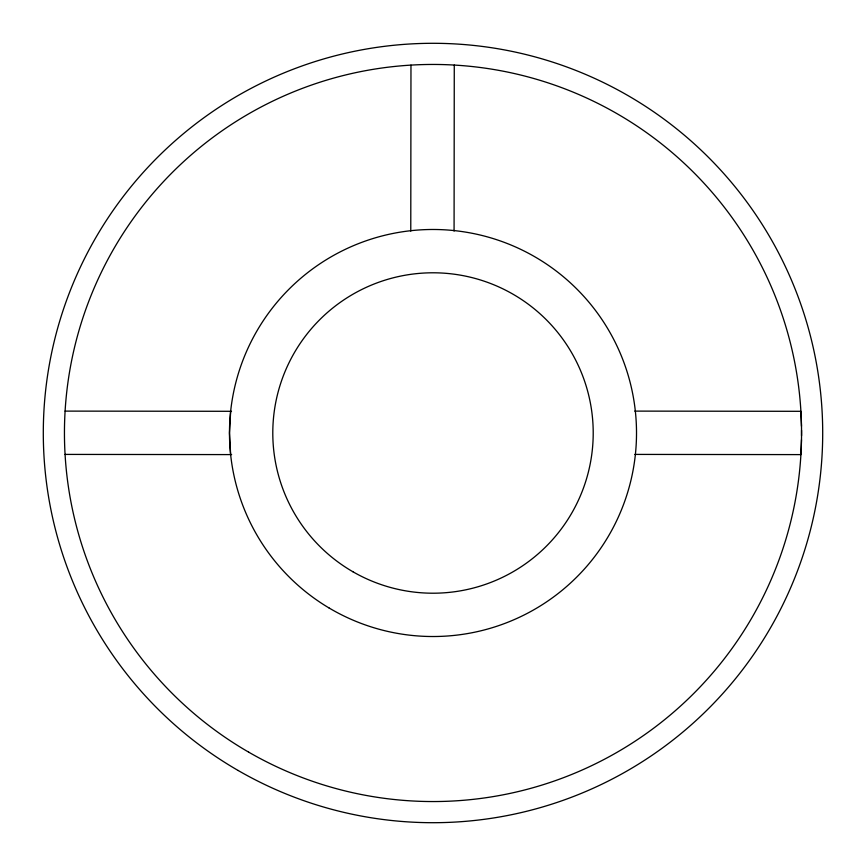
<?xml version="1.0" encoding="UTF-8"?>
<svg xmlns="http://www.w3.org/2000/svg" width="866" height="866" viewBox="0 0 866 866"><rect width="100%" height="100%" fill="white"/><g stroke="black" fill="none" stroke-linecap="round" stroke-linejoin="round"><path stroke-width="1.3" d="M410.776 231.114L410.971 65.112M454.076 231.081L454.271 65.069M801.537 435.706L801.537 430.283M801.483 439.755L800.92 454.607L634.821 454.412M230.648 411.296L229.49 433L230.637 454.596M634.778 411.112L800.909 411.307L801.483 426.213M65.102 411.112L231.503 411.296M65.069 454.412L231.623 454.596M238.15 770.491A389.7 389.7 0 0 0 822.7 433A389.7 389.7 0 0 0 238.15 95.509A389.7 389.7 0 0 0 238.15 770.491M248.726 752.175A368.548 368.548 0 0 0 801.548 433A368.548 368.548 0 0 0 248.726 113.825A368.548 368.548 0 0 0 248.726 752.175M329.102 607.997A203.51 203.51 0 0 0 636.499 435.479A203.51 203.51 0 0 0 333.399 255.524A203.51 203.51 0 0 0 329.102 607.997M352.895 571.744A160.21 160.21 0 0 0 593.21 433A160.21 160.21 0 0 0 352.895 294.256A160.21 160.21 0 0 0 352.895 571.744"/></g></svg>
